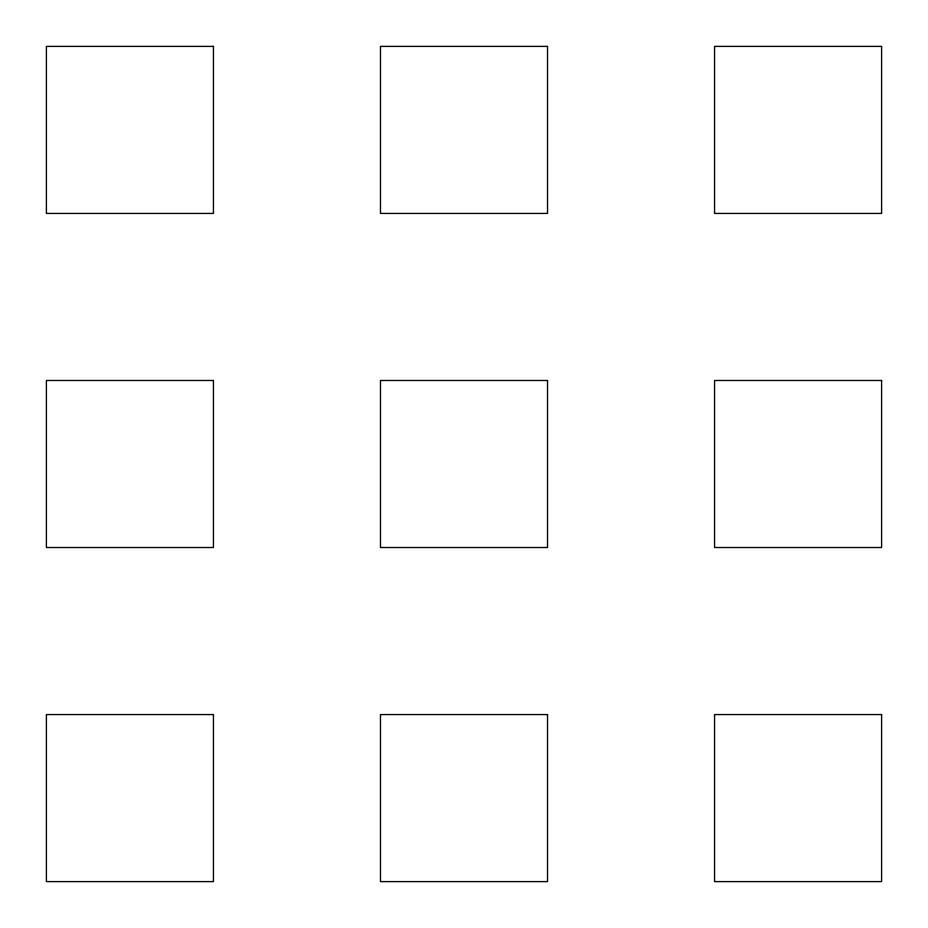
<?xml version="1.0" encoding="UTF-8"?>
<svg xmlns="http://www.w3.org/2000/svg" width="928" height="928" viewBox="0 0 928 928"><rect width="100%" height="100%" fill="white"/><g stroke="black" fill="none" stroke-linecap="round" stroke-linejoin="round"><path stroke-width="1.39" d="M213.44 46.4L46.4 46.4L46.4 213.44L213.44 213.44L213.44 46.4M547.52 46.4L380.48 46.4L380.48 213.44L547.52 213.44L547.52 46.4M881.6 46.4L714.56 46.4L714.56 213.44L881.6 213.44L881.6 46.4M213.44 380.48L46.4 380.48L46.4 547.52L213.44 547.52L213.44 380.48M547.52 380.48L380.48 380.48L380.48 547.52L547.52 547.52L547.52 380.48M881.6 380.48L714.56 380.48L714.56 547.52L881.6 547.52L881.6 380.48M213.44 714.56L46.4 714.56L46.4 881.6L213.44 881.6L213.44 714.56M547.52 714.56L380.48 714.56L380.48 881.6L547.52 881.6L547.52 714.56M881.6 714.56L714.56 714.56L714.56 881.6L881.6 881.6L881.6 714.56"/></g></svg>
